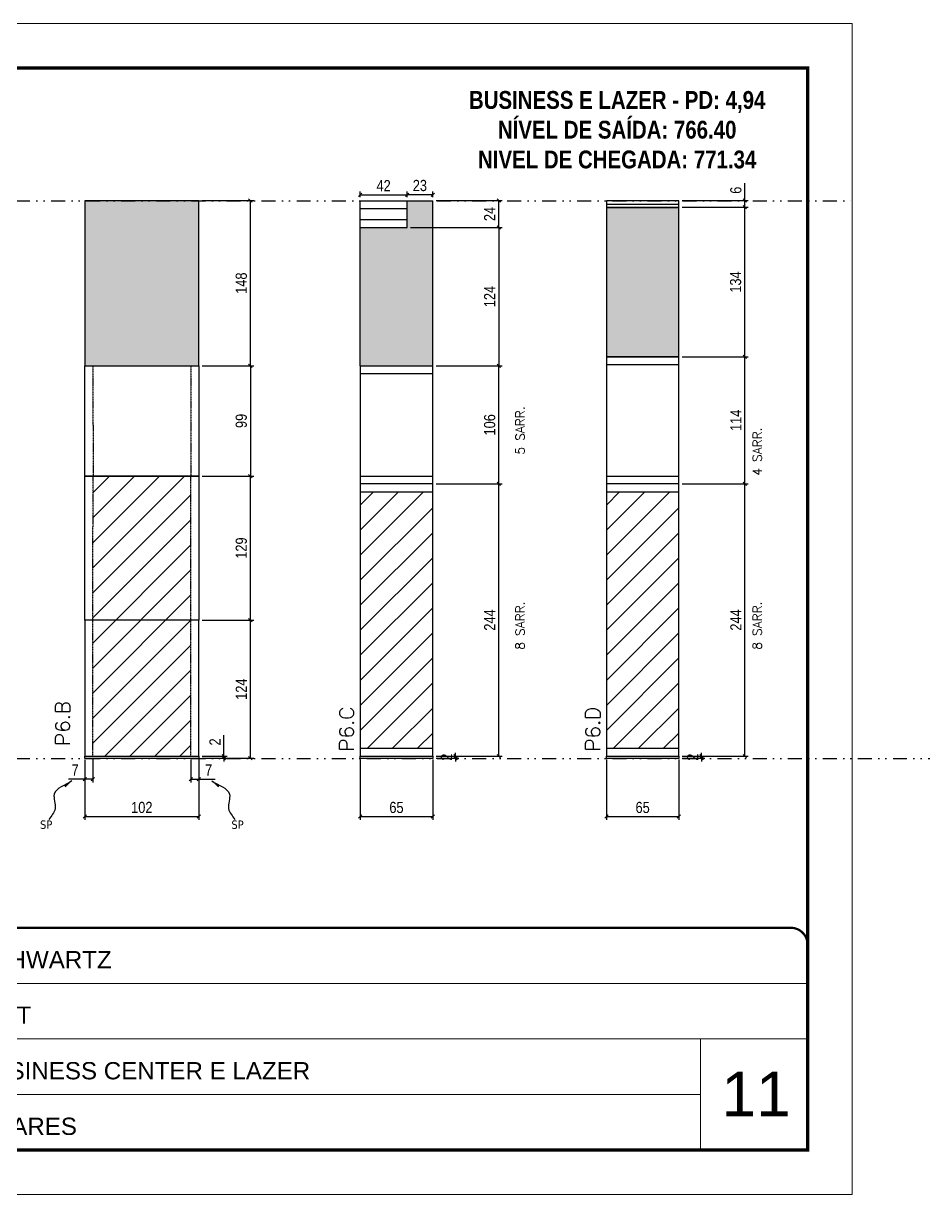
# Model space of a CAD drawing. Extents: x 13379 to 23315, y 867 to 16997.
# Drawn here: x 18312 to 19119, y 13501 to 14551 of the extents above; entities that cross this region are included whole.
import ezdxf

# ---------------------------------------------------------------- set-up
doc = ezdxf.new("R2010")
doc.units = 0
for name, pattern in [('CONTINUO', [0]), ('DASHED', [0.75, 0.5, -0.25]), ('DIVIDE2', [0.625, 0.25, -0.125, 0, -0.125, 0, -0.125]), ('HIDDEN', [0.375, 0.25, -0.125])]:
    doc.linetypes.add(name, pattern=pattern)
for name, color, linetype, lineweight in [('CARIMBO', 255, 'Continuous', 9), ('Folhas', 255, 'Continuous', 9), ('Hachura', 251, 'Continuous', 9), ('SARRAFO DE PRESSAO', 251, 'DASHED', 9), ('Texto Seção', 7, 'Continuous', 15)]:
    doc.layers.add(name, color=color, linetype=linetype, lineweight=lineweight)
for name, color, linetype in [('COTA', 241, 'Continuous'), ('NOMENCLATURA', 7, 'Continuous'), ('Nível', 160, 'Continuous'), ('Painéis', 200, 'Continuous'), ('SARR_2.2x7', 40, 'Continuous'), ('SARR_EDITAR', 141, 'Continuous'), ('Sarrafo de Pressão', 42, 'HIDDEN'), ('texto', 7, 'Continuous')]:
    doc.layers.add(name, color=color, linetype=linetype)
doc.styles.add('ARIAL', font='arial.ttf')
doc.styles.add('COTA TECNICA', font='techl___.ttf', dxfattribs={"height": 10})
doc.styles.add('COTA TECNICA-50', font='techl___.ttf', dxfattribs={"height": 10})
doc.styles.add('REGUA-120', font='ROMANS.shx', dxfattribs={"height": 15})
doc.styles.add('ROMANC', font='techb___.ttf', dxfattribs={"height": 2.5})
doc.styles.add('ROMANS', font='romans.shx')
doc.styles.get("Standard").update_dxf_attribs({"font": 'arial.ttf'})
doc.styles.add('Tecnologia', font='')
doc.styles.get('Tecnologia').set_extended_font_data('Forgotten Futurist')
doc.dimstyles.new('COTA PAINEL-50', dxfattribs={"dimtxt": 10, "dimasz": 3, "dimexe": 3, "dimexo": 3, "dimgap": 3, "dimtad": 1, "dimdec": 1, "dimzin": 12, "dimdsep": 46, "dimtxsty": 'COTA TECNICA-50', "dimblk1": 'OBLIQUE', "dimblk2": 'OBLIQUE', "dimsah": 1, "dimcen": 0.9, "dimclrd": 4, "dimclre": 4, "dimclrt": 240, "dimadec": 1, "dimazin": 3, "dimtfac": 1, "dimtdec": 1, "dimtmove": 0, "dimatfit": 3, "dimfxl": 1, "dimtolj": 1, "dimtzin": 12, "dimarcsym": 0})
doc.dimstyles.new('PAINEL', dxfattribs={"dimtxt": 10, "dimasz": 3, "dimexe": 3, "dimexo": 3, "dimgap": 3, "dimtad": 1, "dimdec": 1, "dimzin": 12, "dimdsep": 46, "dimtxsty": 'COTA TECNICA', "dimblk1": 'OBLIQUE', "dimblk2": 'OBLIQUE', "dimsah": 1, "dimcen": 0.9, "dimclrd": 4, "dimclre": 4, "dimclrt": 240, "dimadec": 1, "dimazin": 3, "dimtfac": 1, "dimtdec": 1, "dimtmove": 0, "dimatfit": 3, "dimfxl": 1, "dimtolj": 1, "dimtzin": 12, "dimarcsym": 0})
doc.dimstyles.get("Standard").update_dxf_attribs({"dimtxt": 0.18, "dimasz": 0.18, "dimexe": 0.18, "dimexo": 0.0625, "dimgap": 0.09, "dimtad": 0, "dimtih": 1, "dimtoh": 1, "dimdec": 4, "dimzin": 0, "dimdsep": 46, "dimtxsty": 'Standard', "dimcen": 0.09, "dimadec": 0, "dimazin": 0, "dimtfac": 1, "dimtdec": 4, "dimtofl": 0, "dimtmove": 0, "dimatfit": 3, "dimfxl": 1, "dimtolj": 1, "dimtzin": 0, "dimarcsym": 0})

# ---------------------------------------------------------------- blocks, each defined once
blk = doc.blocks.new('9999999999')
at = {"color": 30, "linetype": 'CONTINUO'}
for p, q in [((98564.6, 34230.2), (98564.6, 34429.4)), ((98564.6, 34379.6), (99584, 34379.6)), ((98564.6, 34329.8), (99488, 34329.8)), ((99584, 34329.8), (99488, 34329.8)), ((99488, 34329.8), (99488, 34230.2)), ((98564.6, 34280), (99488, 34280))]:
    blk.add_line(p, q, dxfattribs=at)
at = {"color": 30, "linetype": 'CONTINUO', "const_width": 2}
blk.add_lwpolyline([(99584, 34230.2), (99584, 34414.4, 0.414214), (99569, 34429.4), (98229, 34429.4, 0.414214), (98214, 34414.4), (98214, 34245.2, 0.414214), (98229, 34230.2), (99584, 34230.2)], format="xyb", dxfattribs=at)
at = {"layer": 'Folhas'}
blk.add_lwpolyline([(98139, 34190.2), (99624, 34190.2), (99624, 35240.2), (98139, 35240.2)], close=True, dxfattribs=at)
at = {"layer": 'Folhas', "color": 30, "const_width": 3}
blk.add_lwpolyline([(98214, 34230.2), (99584, 34230.2), (99584, 35200.2), (98214, 35200.2)], close=True, dxfattribs=at)
at = {"color": 7, "linetype": 'Continuous', "ltscale": 5, "style": 'ARIAL'}
for s, height, p in [('SCHWARTZ', 15.48, (98837.7, 34393.1)), ('GWT', 15.48, (98837.7, 34343.3)), ('BUSINESS CENTER E LAZER', 15.483, (98837.7, 34293.5)), ('NOVA SISTEMAS CONSTRUTIVOS', 11.059, (98263.2, 34267.2)), ('PILARES', 15.48, (98837.7, 34243.7))]:
    blk.add_text(s, height=height, dxfattribs=at).set_placement(p)
at = {"layer": 'Folhas', "color": 7, "style": 'Tecnologia', "width": 1.5}
for s, p in [('CLIENTE:', (98573.7, 34397.2)), ('OBRA:', (98573.7, 34347.3)), ('PAVIMENTO:', (98573.7, 34297.5)), ('PROJETO:', (98573.7, 34247.7))]:
    blk.add_text(s, height=14, dxfattribs=at).set_placement(p)
blk = doc.blocks.new('_Oblique')
at = {"color": 0, "linetype": 'ByBlock', "lineweight": -2}
blk.add_line((-0.5, -0.5), (0.5, 0.5), dxfattribs=at)
blk = doc.blocks.new('*D240')
at = {"layer": 'COTA', "color": 4, "lineweight": -2, "transparency": 16777216}
for p, q in [((18366.7, 13891.5), (18366.7, 13837.3)), ((18468.7, 13891.5), (18468.7, 13837.3)), ((18366.7, 13840.3), (18468.7, 13840.3))]:
    blk.add_line(p, q, dxfattribs=at)
at = {"layer": 'Defpoints', "color": 0, "transparency": 16777216}
for p in [(18366.7, 13894.5), (18468.7, 13894.5), (18468.7, 13840.3)]:
    blk.add_point(p, dxfattribs=at)
at = {"layer": 'COTA', "color": 4, "lineweight": -2, "transparency": 16777216, "xscale": 3, "yscale": 3, "zscale": 3, "rotation": 180}
blk.add_blockref('_Oblique', (18366.7, 13840.3), dxfattribs=at)
at = {"layer": 'COTA', "color": 4, "lineweight": -2, "transparency": 16777216, "xscale": 3, "yscale": 3, "zscale": 3}
blk.add_blockref('_Oblique', (18468.7, 13840.3), dxfattribs=at)
at = {"layer": 'COTA', "color": 240, "transparency": 16777216, "insert": (18417.7, 13848.4), "char_height": 10, "attachment_point": 5, "style": 'COTA TECNICA'}
blk.add_mtext('\\A1;102', dxfattribs=at)
blk = doc.blocks.new('*D241')
at = {"layer": 'COTA', "color": 4, "lineweight": -2, "transparency": 16777216}
for p, q in [((18471.7, 14016.5), (18518, 14016.5)), ((18515, 13892.5), (18515, 14016.5)), ((18471.7, 13892.5), (18518, 13892.5))]:
    blk.add_line(p, q, dxfattribs=at)
at = {"layer": 'Defpoints', "color": 0, "transparency": 16777216}
for p in [(18468.7, 14016.5), (18515, 14016.5), (18468.7, 13892.5)]:
    blk.add_point(p, dxfattribs=at)
at = {"layer": 'COTA', "color": 4, "lineweight": -2, "transparency": 16777216, "xscale": 3, "yscale": 3, "zscale": 3}
for p, rotation in [((18515, 14016.5), 90), ((18515, 13892.5), 270)]:
    blk.add_blockref('_Oblique', p, dxfattribs=dict(at, rotation=rotation))
at = {"layer": 'COTA', "color": 240, "transparency": 16777216, "insert": (18506.9, 13954.5), "char_height": 10, "attachment_point": 5, "rotation": 90, "style": 'COTA TECNICA-50'}
blk.add_mtext('\\A1;124', dxfattribs=at)
blk = doc.blocks.new('*D242')
at = {"layer": 'COTA', "color": 4, "lineweight": -2, "transparency": 16777216}
for p, q in [((18491.3, 13894.5), (18491.3, 13913.3)), ((18471.7, 13894.5), (18494.3, 13894.5)), ((18471.7, 13892.5), (18494.3, 13892.5)), ((18491.3, 13892.5), (18491.3, 13894.5)), ((18491.3, 13892.5), (18491.3, 13889.5))]:
    blk.add_line(p, q, dxfattribs=at)
at = {"layer": 'Defpoints', "color": 0, "transparency": 16777216}
for p in [(18468.7, 13894.5), (18468.7, 13892.5), (18491.3, 13892.5)]:
    blk.add_point(p, dxfattribs=at)
at = {"layer": 'COTA', "color": 4, "lineweight": -2, "transparency": 16777216, "xscale": 3, "yscale": 3, "zscale": 3}
for p, rotation in [((18491.3, 13894.5), 270), ((18491.3, 13892.5), 90)]:
    blk.add_blockref('_Oblique', p, dxfattribs=dict(at, rotation=rotation))
at = {"layer": 'COTA', "color": 240, "transparency": 16777216, "insert": (18483.3, 13907.2), "char_height": 10, "attachment_point": 5, "rotation": 90, "style": 'COTA TECNICA-50'}
blk.add_mtext('\\A1;2', dxfattribs=at)
blk = doc.blocks.new('*D243')
at = {"layer": 'COTA', "color": 4, "lineweight": -2, "transparency": 16777216}
for p, q in [((18366.7, 13889.5), (18366.7, 13870.9)), ((18373.7, 13891.5), (18373.7, 13870.9)), ((18366.7, 13873.9), (18352, 13873.9)), ((18373.7, 13873.9), (18366.7, 13873.9))]:
    blk.add_line(p, q, dxfattribs=at)
at = {"layer": 'Defpoints', "color": 0, "transparency": 16777216}
for p in [(18366.7, 13892.5), (18373.7, 13894.5), (18366.7, 13873.9)]:
    blk.add_point(p, dxfattribs=at)
at = {"layer": 'COTA', "color": 4, "lineweight": -2, "transparency": 16777216, "xscale": 3, "yscale": 3, "zscale": 3, "rotation": 180}
blk.add_blockref('_Oblique', (18366.7, 13873.9), dxfattribs=at)
at = {"layer": 'COTA', "color": 4, "lineweight": -2, "transparency": 16777216, "xscale": 3, "yscale": 3, "zscale": 3}
blk.add_blockref('_Oblique', (18373.7, 13873.9), dxfattribs=at)
at = {"layer": 'COTA', "color": 240, "transparency": 16777216, "insert": (18357.9, 13882), "char_height": 10, "attachment_point": 5, "style": 'COTA TECNICA-50'}
blk.add_mtext('\\A1;7', dxfattribs=at)
blk = doc.blocks.new('*D244')
at = {"layer": 'COTA', "color": 4, "lineweight": -2, "transparency": 16777216}
for p, q in [((18461.7, 13891.5), (18461.7, 13870.9)), ((18468.7, 13889.5), (18468.7, 13870.9)), ((18461.7, 13873.9), (18468.7, 13873.9)), ((18468.7, 13873.9), (18483.5, 13873.9))]:
    blk.add_line(p, q, dxfattribs=at)
at = {"layer": 'Defpoints', "color": 0, "transparency": 16777216}
for p in [(18461.7, 13894.5), (18468.7, 13892.5), (18468.7, 13873.9)]:
    blk.add_point(p, dxfattribs=at)
at = {"layer": 'COTA', "color": 4, "lineweight": -2, "transparency": 16777216, "xscale": 3, "yscale": 3, "zscale": 3, "rotation": 180}
blk.add_blockref('_Oblique', (18461.7, 13873.9), dxfattribs=at)
at = {"layer": 'COTA', "color": 4, "lineweight": -2, "transparency": 16777216, "xscale": 3, "yscale": 3, "zscale": 3}
blk.add_blockref('_Oblique', (18468.7, 13873.9), dxfattribs=at)
at = {"layer": 'COTA', "color": 240, "transparency": 16777216, "insert": (18477.6, 13882), "char_height": 10, "attachment_point": 5, "style": 'COTA TECNICA-50'}
blk.add_mtext('\\A1;7', dxfattribs=at)
blk = doc.blocks.new('*D245')
at = {"layer": 'COTA', "color": 4, "lineweight": -2, "transparency": 16777216}
for p, q in [((18834.2, 13891.5), (18834.2, 13837.3)), ((18899.2, 13891.5), (18899.2, 13837.3)), ((18834.2, 13840.3), (18899.2, 13840.3))]:
    blk.add_line(p, q, dxfattribs=at)
at = {"layer": 'Defpoints', "color": 0, "transparency": 16777216}
for p in [(18834.2, 13894.5), (18899.2, 13894.5), (18899.2, 13840.3)]:
    blk.add_point(p, dxfattribs=at)
at = {"layer": 'COTA', "color": 4, "lineweight": -2, "transparency": 16777216, "xscale": 3, "yscale": 3, "zscale": 3, "rotation": 180}
blk.add_blockref('_Oblique', (18834.2, 13840.3), dxfattribs=at)
at = {"layer": 'COTA', "color": 4, "lineweight": -2, "transparency": 16777216, "xscale": 3, "yscale": 3, "zscale": 3}
blk.add_blockref('_Oblique', (18899.2, 13840.3), dxfattribs=at)
at = {"layer": 'COTA', "color": 240, "transparency": 16777216, "insert": (18866.7, 13848.4), "char_height": 10, "attachment_point": 5, "style": 'COTA TECNICA'}
blk.add_mtext('\\A1;65', dxfattribs=at)
blk = doc.blocks.new('*D246')
at = {"layer": 'COTA', "color": 4, "lineweight": -2, "transparency": 16777216}
for p, q in [((18902.2, 14138.5), (18961.4, 14138.5)), ((18958.4, 13894.5), (18958.4, 14138.5)), ((18902.2, 13894.5), (18961.4, 13894.5))]:
    blk.add_line(p, q, dxfattribs=at)
at = {"layer": 'Defpoints', "color": 0, "transparency": 16777216}
for p in [(18899.2, 14138.5), (18958.4, 14138.5), (18899.2, 13894.5)]:
    blk.add_point(p, dxfattribs=at)
at = {"layer": 'COTA', "color": 4, "lineweight": -2, "transparency": 16777216, "xscale": 3, "yscale": 3, "zscale": 3}
for p, rotation in [((18958.4, 14138.5), 90), ((18958.4, 13894.5), 270)]:
    blk.add_blockref('_Oblique', p, dxfattribs=dict(at, rotation=rotation))
at = {"layer": 'COTA', "color": 240, "transparency": 16777216, "insert": (18950.3, 14016.5), "char_height": 10, "attachment_point": 5, "rotation": 90, "style": 'COTA TECNICA'}
blk.add_mtext('\\A1;244', dxfattribs=at)
blk = doc.blocks.new('*D247')
at = {"layer": 'COTA', "color": 4, "lineweight": -2, "transparency": 16777216}
for p, q in [((18902.2, 14252.5), (18961.4, 14252.5)), ((18958.4, 14138.5), (18958.4, 14252.5)), ((18902.2, 14138.5), (18961.4, 14138.5))]:
    blk.add_line(p, q, dxfattribs=at)
at = {"layer": 'Defpoints', "color": 0, "transparency": 16777216}
for p in [(18899.2, 14252.5), (18958.4, 14252.5), (18899.2, 14138.5)]:
    blk.add_point(p, dxfattribs=at)
at = {"layer": 'COTA', "color": 4, "lineweight": -2, "transparency": 16777216, "xscale": 3, "yscale": 3, "zscale": 3}
for p, rotation in [((18958.4, 14252.5), 90), ((18958.4, 14138.5), 270)]:
    blk.add_blockref('_Oblique', p, dxfattribs=dict(at, rotation=rotation))
at = {"layer": 'COTA', "color": 240, "transparency": 16777216, "insert": (18950.3, 14195.5), "char_height": 10, "attachment_point": 5, "rotation": 90, "style": 'COTA TECNICA'}
blk.add_mtext('\\A1;114', dxfattribs=at)
blk = doc.blocks.new('*D248')
at = {"layer": 'COTA', "color": 4, "lineweight": -2, "transparency": 16777216}
for p, q in [((18902.2, 13894.5), (18922.5, 13894.5)), ((18902.2, 13892.5), (18922.5, 13892.5)), ((18919.5, 13894.5), (18919.5, 13897.5)), ((18919.5, 13892.5), (18919.5, 13894.5)), ((18919.5, 13892.5), (18919.5, 13889.5))]:
    blk.add_line(p, q, dxfattribs=at)
at = {"layer": 'Defpoints', "color": 0, "transparency": 16777216}
for p in [(18899.2, 13894.5), (18899.2, 13892.5), (18919.5, 13894.5)]:
    blk.add_point(p, dxfattribs=at)
at = {"layer": 'COTA', "color": 4, "lineweight": -2, "transparency": 16777216, "xscale": 3, "yscale": 3, "zscale": 3}
for p, rotation in [((18919.5, 13894.5), 270), ((18919.5, 13892.5), 90)]:
    blk.add_blockref('_Oblique', p, dxfattribs=dict(at, rotation=rotation))
at = {"layer": 'COTA', "color": 240, "transparency": 16777216, "insert": (18911.5, 13893.5), "char_height": 10, "attachment_point": 5, "rotation": 90, "style": 'COTA TECNICA-50'}
blk.add_mtext('\\A1;2', dxfattribs=at)
blk = doc.blocks.new('*D249')
at = {"layer": 'COTA', "color": 4, "lineweight": -2, "transparency": 16777216}
for p, q in [((18613.5, 13891.5), (18613.5, 13837.3)), ((18678.5, 13891.5), (18678.5, 13837.3)), ((18613.5, 13840.3), (18678.5, 13840.3))]:
    blk.add_line(p, q, dxfattribs=at)
at = {"layer": 'Defpoints', "color": 0, "transparency": 16777216}
for p in [(18613.5, 13894.5), (18678.5, 13894.5), (18678.5, 13840.3)]:
    blk.add_point(p, dxfattribs=at)
at = {"layer": 'COTA', "color": 4, "lineweight": -2, "transparency": 16777216, "xscale": 3, "yscale": 3, "zscale": 3, "rotation": 180}
blk.add_blockref('_Oblique', (18613.5, 13840.3), dxfattribs=at)
at = {"layer": 'COTA', "color": 4, "lineweight": -2, "transparency": 16777216, "xscale": 3, "yscale": 3, "zscale": 3}
blk.add_blockref('_Oblique', (18678.5, 13840.3), dxfattribs=at)
at = {"layer": 'COTA', "color": 240, "transparency": 16777216, "insert": (18646, 13848.4), "char_height": 10, "attachment_point": 5, "style": 'COTA TECNICA'}
blk.add_mtext('\\A1;65', dxfattribs=at)
blk = doc.blocks.new('*D250')
at = {"layer": 'COTA', "color": 4, "lineweight": -2, "transparency": 16777216}
for p, q in [((18681.5, 14138.5), (18740.7, 14138.5)), ((18737.7, 13894.5), (18737.7, 14138.5)), ((18681.5, 13894.5), (18740.7, 13894.5))]:
    blk.add_line(p, q, dxfattribs=at)
at = {"layer": 'Defpoints', "color": 0, "transparency": 16777216}
for p in [(18678.5, 14138.5), (18737.7, 14138.5), (18678.5, 13894.5)]:
    blk.add_point(p, dxfattribs=at)
at = {"layer": 'COTA', "color": 4, "lineweight": -2, "transparency": 16777216, "xscale": 3, "yscale": 3, "zscale": 3}
for p, rotation in [((18737.7, 14138.5), 90), ((18737.7, 13894.5), 270)]:
    blk.add_blockref('_Oblique', p, dxfattribs=dict(at, rotation=rotation))
at = {"layer": 'COTA', "color": 240, "transparency": 16777216, "insert": (18729.6, 14016.5), "char_height": 10, "attachment_point": 5, "rotation": 90, "style": 'COTA TECNICA'}
blk.add_mtext('\\A1;244', dxfattribs=at)
blk = doc.blocks.new('*D251')
at = {"layer": 'COTA', "color": 4, "lineweight": -2, "transparency": 16777216}
for p, q in [((18681.5, 13894.5), (18701.9, 13894.5)), ((18681.5, 13892.5), (18701.9, 13892.5)), ((18698.9, 13894.5), (18698.9, 13897.5)), ((18698.9, 13892.5), (18698.9, 13894.5)), ((18698.9, 13892.5), (18698.9, 13889.5))]:
    blk.add_line(p, q, dxfattribs=at)
at = {"layer": 'Defpoints', "color": 0, "transparency": 16777216}
for p in [(18678.5, 13894.5), (18678.5, 13892.5), (18698.9, 13894.5)]:
    blk.add_point(p, dxfattribs=at)
at = {"layer": 'COTA', "color": 4, "lineweight": -2, "transparency": 16777216, "xscale": 3, "yscale": 3, "zscale": 3}
for p, rotation in [((18698.9, 13894.5), 270), ((18698.9, 13892.5), 90)]:
    blk.add_blockref('_Oblique', p, dxfattribs=dict(at, rotation=rotation))
at = {"layer": 'COTA', "color": 240, "transparency": 16777216, "insert": (18690.9, 13893.5), "char_height": 10, "attachment_point": 5, "rotation": 90, "style": 'COTA TECNICA-50'}
blk.add_mtext('\\A1;2', dxfattribs=at)
blk = doc.blocks.new('*D254')
at = {"layer": 'COTA', "color": 4, "linetype": 'ByBlock', "lineweight": -2, "transparency": 16777216}
for p, q in [((18681.5, 14244.5), (18740.7, 14244.5)), ((18737.7, 14138.5), (18737.7, 14244.5)), ((18681.5, 14138.5), (18740.7, 14138.5))]:
    blk.add_line(p, q, dxfattribs=at)
at = {"layer": 'Defpoints', "color": 0, "linetype": 'ByBlock', "transparency": 16777216}
for p in [(18678.5, 14244.5), (18737.7, 14244.5), (18678.5, 14138.5)]:
    blk.add_point(p, dxfattribs=at)
at = {"layer": 'COTA', "color": 4, "linetype": 'ByBlock', "lineweight": -2, "transparency": 16777216, "xscale": 3, "yscale": 3, "zscale": 3}
for p, rotation in [((18737.7, 14244.5), 90), ((18737.7, 14138.5), 270)]:
    blk.add_blockref('_Oblique', p, dxfattribs=dict(at, rotation=rotation))
at = {"layer": 'COTA', "color": 240, "linetype": 'ByBlock', "transparency": 16777216, "insert": (18729.6, 14191.5), "char_height": 10, "attachment_point": 5, "rotation": 90, "style": 'COTA TECNICA'}
blk.add_mtext('\\A1;106', dxfattribs=at)
blk = doc.blocks.new('*D255')
at = {"layer": 'COTA', "color": 4, "linetype": 'ByBlock', "lineweight": -2, "transparency": 16777216}
for p, q in [((18658.5, 14368.5), (18740.7, 14368.5)), ((18737.7, 14368.5), (18737.7, 14244.5)), ((18681.5, 14244.5), (18740.7, 14244.5))]:
    blk.add_line(p, q, dxfattribs=at)
at = {"layer": 'Defpoints', "color": 0, "linetype": 'ByBlock', "transparency": 16777216}
for p in [(18655.5, 14368.5), (18678.5, 14244.5), (18737.7, 14244.5)]:
    blk.add_point(p, dxfattribs=at)
at = {"layer": 'COTA', "color": 4, "linetype": 'ByBlock', "lineweight": -2, "transparency": 16777216, "xscale": 3, "yscale": 3, "zscale": 3}
for p, rotation in [((18737.7, 14368.5), 90), ((18737.7, 14244.5), 270)]:
    blk.add_blockref('_Oblique', p, dxfattribs=dict(at, rotation=rotation))
at = {"layer": 'COTA', "color": 240, "linetype": 'ByBlock', "transparency": 16777216, "insert": (18729.6, 14306.5), "char_height": 10, "attachment_point": 5, "rotation": 90, "style": 'COTA TECNICA'}
blk.add_mtext('\\A1;124', dxfattribs=at)
blk = doc.blocks.new('*D261')
at = {"layer": 'COTA', "color": 4, "lineweight": -2, "transparency": 16777216}
for p, q in [((18471.7, 14145.5), (18518, 14145.5)), ((18515, 14016.5), (18515, 14145.5)), ((18471.7, 14016.5), (18518, 14016.5))]:
    blk.add_line(p, q, dxfattribs=at)
at = {"layer": 'Defpoints', "color": 0, "transparency": 16777216}
for p in [(18468.7, 14145.5), (18515, 14145.5), (18468.7, 14016.5)]:
    blk.add_point(p, dxfattribs=at)
at = {"layer": 'COTA', "color": 4, "lineweight": -2, "transparency": 16777216, "xscale": 3, "yscale": 3, "zscale": 3}
for p, rotation in [((18515, 14145.5), 90), ((18515, 14016.5), 270)]:
    blk.add_blockref('_Oblique', p, dxfattribs=dict(at, rotation=rotation))
at = {"layer": 'COTA', "color": 240, "transparency": 16777216, "insert": (18506.9, 14081), "char_height": 10, "attachment_point": 5, "rotation": 90, "style": 'COTA TECNICA'}
blk.add_mtext('\\A1;129', dxfattribs=at)
blk = doc.blocks.new('*D262')
at = {"layer": 'COTA', "color": 4, "lineweight": -2, "transparency": 16777216}
for p, q in [((18471.7, 14244.5), (18518, 14244.5)), ((18515, 14244.5), (18515, 14145.5)), ((18471.7, 14145.5), (18518, 14145.5))]:
    blk.add_line(p, q, dxfattribs=at)
at = {"layer": 'Defpoints', "color": 0, "transparency": 16777216}
for p in [(18468.7, 14244.5), (18468.7, 14145.5), (18515, 14145.5)]:
    blk.add_point(p, dxfattribs=at)
at = {"layer": 'COTA', "color": 4, "lineweight": -2, "transparency": 16777216, "xscale": 3, "yscale": 3, "zscale": 3}
for p, rotation in [((18515, 14244.5), 90), ((18515, 14145.5), 270)]:
    blk.add_blockref('_Oblique', p, dxfattribs=dict(at, rotation=rotation))
at = {"layer": 'COTA', "color": 240, "transparency": 16777216, "insert": (18506.9, 14195), "char_height": 10, "attachment_point": 5, "rotation": 90, "style": 'COTA TECNICA'}
blk.add_mtext('\\A1;99', dxfattribs=at)
blk = doc.blocks.new('*D263')
at = {"layer": 'COTA', "color": 4, "lineweight": -2, "transparency": 16777216}
for p, q in [((18471.7, 14392.5), (18518, 14392.5)), ((18515, 14244.5), (18515, 14392.5)), ((18471.7, 14244.5), (18518, 14244.5))]:
    blk.add_line(p, q, dxfattribs=at)
at = {"layer": 'Defpoints', "color": 0, "transparency": 16777216}
for p in [(18468.7, 14392.5), (18515, 14392.5), (18468.7, 14244.5)]:
    blk.add_point(p, dxfattribs=at)
at = {"layer": 'COTA', "color": 4, "lineweight": -2, "transparency": 16777216, "xscale": 3, "yscale": 3, "zscale": 3}
for p, rotation in [((18515, 14392.5), 90), ((18515, 14244.5), 270)]:
    blk.add_blockref('_Oblique', p, dxfattribs=dict(at, rotation=rotation))
at = {"layer": 'COTA', "color": 240, "transparency": 16777216, "insert": (18506.9, 14318.5), "char_height": 10, "attachment_point": 5, "rotation": 90, "style": 'COTA TECNICA'}
blk.add_mtext('\\A1;148', dxfattribs=at)
blk = doc.blocks.new('*D264')
at = {"layer": 'COTA', "color": 4, "lineweight": -2, "transparency": 16777216}
for p, q in [((18902.2, 14386.5), (18961.4, 14386.5)), ((18958.4, 14252.5), (18958.4, 14386.5)), ((18902.2, 14252.5), (18961.4, 14252.5))]:
    blk.add_line(p, q, dxfattribs=at)
at = {"layer": 'Defpoints', "color": 0, "transparency": 16777216}
for p in [(18899.2, 14386.5), (18958.4, 14386.5), (18899.2, 14252.5)]:
    blk.add_point(p, dxfattribs=at)
at = {"layer": 'COTA', "color": 4, "lineweight": -2, "transparency": 16777216, "xscale": 3, "yscale": 3, "zscale": 3}
for p, rotation in [((18958.4, 14386.5), 90), ((18958.4, 14252.5), 270)]:
    blk.add_blockref('_Oblique', p, dxfattribs=dict(at, rotation=rotation))
at = {"layer": 'COTA', "color": 240, "transparency": 16777216, "insert": (18950.1, 14319.5), "char_height": 10, "attachment_point": 5, "rotation": 90, "style": 'COTA TECNICA'}
blk.add_mtext('\\A1;134', dxfattribs=at)
blk = doc.blocks.new('*D265')
at = {"layer": 'COTA', "color": 4, "lineweight": -2, "transparency": 16777216}
for p, q in [((18958.4, 14392.5), (18958.4, 14408.1)), ((18902.2, 14392.5), (18961.4, 14392.5)), ((18902.2, 14386.5), (18961.4, 14386.5)), ((18958.4, 14386.5), (18958.4, 14392.5))]:
    blk.add_line(p, q, dxfattribs=at)
at = {"layer": 'Defpoints', "color": 0, "transparency": 16777216}
for p in [(18899.2, 14392.5), (18899.2, 14386.5), (18958.4, 14392.5)]:
    blk.add_point(p, dxfattribs=at)
at = {"layer": 'COTA', "color": 4, "lineweight": -2, "transparency": 16777216, "xscale": 3, "yscale": 3, "zscale": 3}
for p, rotation in [((18958.4, 14392.5), 90), ((18958.4, 14386.5), 270)]:
    blk.add_blockref('_Oblique', p, dxfattribs=dict(at, rotation=rotation))
at = {"layer": 'COTA', "color": 240, "transparency": 16777216, "insert": (18950.3, 14401.8), "char_height": 10, "attachment_point": 5, "rotation": 90, "style": 'COTA TECNICA'}
blk.add_mtext('\\A1;6', dxfattribs=at)
blk = doc.blocks.new('*D1219')
at = {"layer": 'COTA', "color": 4, "lineweight": -2, "transparency": 16777216}
for p, q in [((18681.5, 14392.5), (18740.7, 14392.5)), ((18737.7, 14368.5), (18737.7, 14392.5)), ((18658.5, 14368.5), (18740.7, 14368.5))]:
    blk.add_line(p, q, dxfattribs=at)
at = {"layer": 'Defpoints', "color": 0, "transparency": 16777216}
for p in [(18678.5, 14392.5), (18737.7, 14392.5), (18655.5, 14368.5)]:
    blk.add_point(p, dxfattribs=at)
at = {"layer": 'COTA', "color": 4, "lineweight": -2, "transparency": 16777216, "xscale": 3, "yscale": 3, "zscale": 3}
for p, rotation in [((18737.7, 14392.5), 90), ((18737.7, 14368.5), 270)]:
    blk.add_blockref('_Oblique', p, dxfattribs=dict(at, rotation=rotation))
at = {"layer": 'COTA', "color": 240, "transparency": 16777216, "insert": (18729.6, 14380.5), "char_height": 10, "attachment_point": 5, "rotation": 90, "style": 'COTA TECNICA'}
blk.add_mtext('\\A1;24', dxfattribs=at)
blk = doc.blocks.new('*D1220')
at = {"layer": 'COTA', "color": 4, "lineweight": -2, "transparency": 16777216}
for p, q in [((18613.5, 14395.5), (18613.5, 14400.8)), ((18613.5, 14397.8), (18655.5, 14397.8)), ((18655.5, 14395.5), (18655.5, 14400.8))]:
    blk.add_line(p, q, dxfattribs=at)
at = {"layer": 'Defpoints', "color": 0, "transparency": 16777216}
for p in [(18655.5, 14397.8), (18613.5, 14392.5), (18655.5, 14392.5)]:
    blk.add_point(p, dxfattribs=at)
at = {"layer": 'COTA', "color": 4, "lineweight": -2, "transparency": 16777216, "xscale": 3, "yscale": 3, "zscale": 3, "rotation": 180}
blk.add_blockref('_Oblique', (18613.5, 14397.8), dxfattribs=at)
at = {"layer": 'COTA', "color": 4, "lineweight": -2, "transparency": 16777216, "xscale": 3, "yscale": 3, "zscale": 3}
blk.add_blockref('_Oblique', (18655.5, 14397.8), dxfattribs=at)
at = {"layer": 'COTA', "color": 240, "transparency": 16777216, "insert": (18634.5, 14405.9), "char_height": 10, "attachment_point": 5, "style": 'COTA TECNICA'}
blk.add_mtext('\\A1;42', dxfattribs=at)
blk = doc.blocks.new('*D1221')
at = {"layer": 'COTA', "color": 4, "lineweight": -2, "transparency": 16777216}
for p, q in [((18655.5, 14395.5), (18655.5, 14400.8)), ((18678.5, 14397.8), (18655.5, 14397.8)), ((18678.5, 14395.5), (18678.5, 14400.8))]:
    blk.add_line(p, q, dxfattribs=at)
at = {"layer": 'Defpoints', "color": 0, "transparency": 16777216}
for p in [(18655.5, 14397.8), (18655.5, 14392.5), (18678.5, 14392.5)]:
    blk.add_point(p, dxfattribs=at)
at = {"layer": 'COTA', "color": 4, "lineweight": -2, "transparency": 16777216, "xscale": 3, "yscale": 3, "zscale": 3, "rotation": 180}
blk.add_blockref('_Oblique', (18655.5, 14397.8), dxfattribs=at)
at = {"layer": 'COTA', "color": 4, "lineweight": -2, "transparency": 16777216, "xscale": 3, "yscale": 3, "zscale": 3}
blk.add_blockref('_Oblique', (18678.5, 14397.8), dxfattribs=at)
at = {"layer": 'COTA', "color": 240, "transparency": 16777216, "insert": (18667, 14406), "char_height": 10, "attachment_point": 5, "style": 'COTA TECNICA'}
blk.add_mtext('\\A1;23', dxfattribs=at)

msp = doc.modelspace()

# ---------------------------------------------------------------- hatches: boundary and pattern name
at = {"layer": 'COTA'}
h = msp.add_hatch(dxfattribs=at)
h.set_pattern_fill('AR-CONC', color=256, scale=0.03)
h.paths.add_polyline_path([(18468.73, 14386.45), (18366.73, 14386.45), (18366.73, 14244.45), (18468.73, 14244.45)])
h.paths.add_polyline_path([(18468.73, 14392.45), (18366.73, 14392.45), (18366.73, 14386.45), (18468.73, 14386.45)])
h = msp.add_hatch(dxfattribs=at)
h.set_pattern_fill('AR-CONC', color=256, scale=0.03)
h.paths.add_polyline_path([(18678.51, 14392.45), (18655.51, 14392.45), (18655.51, 14368.45), (18613.51, 14368.45), (18613.51, 14244.45), (18678.51, 14244.45)])
h = msp.add_hatch(dxfattribs=at)
h.set_pattern_fill('AR-CONC', color=256, scale=0.03)
h.paths.add_polyline_path([(18899.19, 14386.45), (18834.19, 14386.45), (18834.19, 14252.45), (18899.19, 14252.45)])
at = {"layer": 'Hachura', "linetype": 'ByBlock'}
h = msp.add_hatch(dxfattribs=at)
h.set_pattern_fill('ANSI31', color=256, scale=5)
h.paths.add_polyline_path([(18461.73, 14016.45), (18373.73, 14016.45), (18373.73, 13894.45), (18461.73, 13894.45)])
h.paths.add_polyline_path([(18461.73, 14145.45), (18374.06, 14145.45), (18373.73, 14016.45), (18461.73, 14016.45)])
h = msp.add_hatch(dxfattribs=at)
h.set_pattern_fill('ANSI31', color=256, scale=5)
h.set_pattern_definition([(45, (-220.673, 0), (-11.22532, 11.22532), [])])
h.paths.add_polyline_path([(18678.51, 14131.45), (18613.51, 14131.45), (18613.51, 13901.45), (18678.51, 13901.45)])
h = msp.add_hatch(dxfattribs=at)
h.set_pattern_fill('ANSI31', color=256, scale=5)
h.paths.add_polyline_path([(18899.19, 14131.45), (18834.19, 14131.45), (18834.19, 13901.45), (18899.19, 13901.45)])

# ---------------------------------------------------------------- linework, layer by layer
at = {"layer": 'COTA'}
msp.add_line((18655.51, 14392.45), (18678.51, 14392.45), dxfattribs=at)
at = {"layer": 'COTA', "linetype": 'ByBlock'}
for p, q in [((18678.51, 14244.45), (18678.51, 14392.45)), ((18613.51, 14244.45), (18613.51, 14368.45))]:
    msp.add_line(p, q, dxfattribs=at)
at = {"layer": 'COTA'}
for points in [[(18366.73, 14244.45), (18468.73, 14244.45), (18468.73, 14392.45), (18366.73, 14392.45)], [(18834.19, 14252.45), (18899.19, 14252.45), (18899.19, 14386.45), (18834.19, 14386.45)]]:
    msp.add_lwpolyline(points, close=True, dxfattribs=at)
at = {"layer": 'Nível', "color": 4, "linetype": 'DIVIDE2', "ltscale": 50}
for p, q in [((17644.5, 14392.45), (19054.5, 14392.45)), ((17644.5, 13892.45), (21112.79, 13892.45))]:
    msp.add_line(p, q, dxfattribs=at)
at = {"layer": 'Painéis'}
for p, q in [((18613.51, 14368.45), (18613.51, 14392.45)), ((18613.51, 14392.45), (18655.51, 14392.45)), ((18655.51, 14368.45), (18655.51, 14392.45)), ((18613.51, 14368.45), (18655.51, 14368.45)), ((18899.19, 14252.45), (18834.19, 14252.45)), ((18834.19, 14252.45), (18834.19, 13894.45)), ((18899.19, 13894.45), (18899.19, 14252.45)), ((18613.51, 14244.45), (18678.51, 14244.45)), ((18366.73, 14145.45), (18468.73, 14145.45)), ((18366.73, 14016.45), (18366.73, 14145.45)), ((18468.73, 14145.45), (18468.73, 14016.45)), ((18678.51, 14138.45), (18613.51, 14138.45)), ((18899.19, 14138.45), (18834.19, 14138.45)), ((18468.73, 14016.45), (18366.73, 14016.45)), ((18834.19, 13894.45), (18899.19, 13894.45))]:
    msp.add_line(p, q, dxfattribs=at)
for points in [[(18834.19, 14386.45), (18899.19, 14386.45), (18899.19, 14392.45), (18834.19, 14392.45)], [(18468.73, 14145.45), (18366.73, 14145.45), (18366.73, 14244.45), (18468.73, 14244.45)], [(18366.73, 13894.45), (18468.73, 13894.45), (18468.73, 14016.45), (18366.73, 14016.45)], [(18366.73, 13894.45), (18468.73, 13894.45), (18468.73, 13892.45), (18366.73, 13892.45)], [(18613.51, 13894.45), (18678.51, 13894.45), (18678.51, 13892.45), (18613.51, 13892.45)], [(18834.19, 13894.45), (18899.19, 13894.45), (18899.19, 13892.45), (18834.19, 13892.45)]]:
    msp.add_lwpolyline(points, close=True, dxfattribs=at)
msp.add_lwpolyline([(18613.51, 14244.45), (18613.51, 13894.45), (18678.51, 13894.45), (18678.51, 14244.45)], dxfattribs=at)
at = {"layer": 'SARR_2.2x7', "linetype": 'ByBlock'}
for p, q in [((18613.51, 14385.45), (18655.51, 14385.45)), ((18613.51, 14375.45), (18655.51, 14375.45)), ((18834.19, 14245.45), (18899.19, 14245.45)), ((18613.51, 14237.45), (18678.51, 14237.45)), ((18613.51, 14145.45), (18678.51, 14145.45)), ((18834.19, 14145.45), (18899.19, 14145.45)), ((18613.51, 14131.45), (18678.51, 14131.45)), ((18834.19, 14131.45), (18899.19, 14131.45)), ((18613.51, 13901.45), (18678.51, 13901.45)), ((18834.19, 13901.45), (18899.19, 13901.45))]:
    msp.add_line(p, q, dxfattribs=at)
at = {"layer": 'SARR_EDITAR'}
msp.add_line((18834.19, 14389.45), (18899.19, 14389.45), dxfattribs=at)
at = {"layer": 'Sarrafo de Pressão'}
for p, q in [((18373.81, 14244.45), (18374.06, 14145.45)), ((18461.73, 14244.45), (18461.73, 14145.45)), ((18373.73, 14016.45), (18374.06, 14145.45)), ((18461.73, 14016.45), (18461.73, 14145.45)), ((18373.73, 13894.45), (18373.73, 14016.45)), ((18461.73, 13894.45), (18461.73, 14016.45))]:
    msp.add_line(p, q, dxfattribs=at)

# ---------------------------------------------------------------- block references
at = {"layer": 'SARRAFO DE PRESSAO', "color": 6, "linetype": 'ByBlock'}
msp.add_blockref('9999999999', (-80569.48, -20688.84), dxfattribs=at)

# ---------------------------------------------------------------- texts
at = {"layer": 'CARIMBO', "style": 'ARIAL'}
msp.add_text('11', height=40, dxfattribs=at).set_placement((18937.36, 13571.51))
at = {"layer": 'NOMENCLATURA', "color": 2, "insert": (18843.88, 14517.43), "char_height": 16, "attachment_point": 2, "style": 'ROMANC'}
msp.add_mtext_dynamic_manual_height_columns('\\PBUSINESS E LAZER - PD: 4,94\\PNÍVEL DE SAÍDA: 766.40\\PNIVEL DE CHEGADA: 771.34', width=376.0554, gutter_width=1, heights=[0], dxfattribs=at)
at = {"layer": 'texto', "color": 0, "char_height": 7.5, "attachment_point": 5}
for insert in [(18331.95, 13832.96), (18503.51, 13832.96)]:
    msp.add_mtext('{\\fTahoma|b0|i0|c0|p34;\\C4;SP}', dxfattribs=dict(at, insert=insert))
at = {"layer": 'Texto Seção', "linetype": 'Continuous', "style": 'ROMANS'}
for s, p in [('5 SARR.', (18760.86, 14164.83)), ('4 SARR.', (18973.46, 14145.83)), ('8 SARR.', (18760.86, 13989.83)), ('8 SARR.', (18973.46, 13989.83))]:
    msp.add_text(s, height=8, rotation=90, dxfattribs=at).set_placement(p)
at = {"layer": 'Texto Seção', "char_height": 13, "width": 285.3299, "rotation": 90, "style": 'REGUA-120'}
for s, insert, attachment_point in [('P6.B', (18353.26, 13903.7), 7), ('P6.C', (18594.84, 13898.6), 1), ('P6.D', (18815.51, 13898.6), 1)]:
    msp.add_mtext(s, dxfattribs=dict(at, insert=insert, attachment_point=attachment_point))

# ---------------------------------------------------------------- dimensions: what is measured, and where the dimension line sits
at = {"layer": 'COTA'}
for base, p1, p2, dimstyle, picture, middle in [((18655.51, 14397.79), (18613.51, 14392.45), (18655.51, 14392.45), 'PAINEL', '*D1220', (18634.51, 14405.87)), ((18655.51, 14397.79), (18678.51, 14392.45), (18655.51, 14392.45), 'PAINEL', '*D1221', (18667.01, 14406.01)), ((18468.73, 13873.94), (18461.73, 13894.45), (18468.73, 13892.45), 'COTA PAINEL-50', '*D244', (18477.59, 13882.02))]:
    dim = msp.add_linear_dim(base=base, p1=p1, p2=p2, dimstyle=dimstyle, dxfattribs=at)
    dim.commit()
    dim.dimension.update_dxf_attribs({"geometry": picture, "text_midpoint": middle})
for base, p1, p2, angle, dimstyle, picture, middle in [((18958.37, 14392.45), (18899.19, 14386.45), (18899.19, 14392.45), 90, 'PAINEL', '*D265', (18950.27, 14401.79)), ((18514.97, 14392.45), (18468.73, 14244.45), (18468.73, 14392.45), 90, 'PAINEL', '*D263', (18506.87, 14318.45)), ((18737.7, 14392.45), (18655.51, 14368.45), (18678.51, 14392.45), 90, 'PAINEL', '*D1219', (18729.62, 14380.45)), ((18958.37, 14386.45), (18899.19, 14252.45), (18899.19, 14386.45), 90, 'PAINEL', '*D264', (18950.15, 14319.45)), ((18514.97, 14145.45), (18468.73, 14244.45), (18468.73, 14145.45), 90, 'PAINEL', '*D262', (18506.88, 14194.95)), ((18514.97, 14145.45), (18468.73, 14016.45), (18468.73, 14145.45), 90, 'PAINEL', '*D261', (18506.88, 14080.95)), ((18514.97, 14016.45), (18468.73, 13892.45), (18468.73, 14016.45), 90, 'COTA PAINEL-50', '*D241', (18506.89, 13954.45)), ((18366.73, 13873.94), (18373.73, 13894.45), (18366.73, 13892.45), 180, 'COTA PAINEL-50', '*D243', (18357.86, 13882.02))]:
    dim = msp.add_linear_dim(base=base, p1=p1, p2=p2, angle=angle, dimstyle=dimstyle, dxfattribs=at)
    dim.commit()
    dim.dimension.update_dxf_attribs({"geometry": picture, "text_midpoint": middle})
at = {"layer": 'COTA', "linetype": 'ByBlock'}
for p1, picture, middle in [((18655.51, 14368.45), '*D255', (18729.62, 14306.45)), ((18678.51, 14138.45), '*D254', (18729.59, 14191.45))]:
    dim = msp.add_linear_dim(base=(18737.7, 14244.45), p1=p1, p2=(18678.51, 14244.45), angle=90, dimstyle='PAINEL', dxfattribs=at)
    dim.commit()
    dim.dimension.update_dxf_attribs({"geometry": picture, "text_midpoint": middle})
at = {"layer": 'COTA'}
for base, p1, p2, picture, middle in [((18958.37, 14252.45), (18899.19, 14138.45), (18899.19, 14252.45), '*D247', (18950.3, 14195.45)), ((18737.7, 14138.45), (18678.51, 13894.45), (18678.51, 14138.45), '*D250', (18729.62, 14016.45)), ((18958.37, 14138.45), (18899.19, 13894.45), (18899.19, 14138.45), '*D246', (18950.3, 14016.45))]:
    dim = msp.add_linear_dim(base=base, p1=p1, p2=p2, angle=90, dimstyle='PAINEL', override={"dimarcsym": 2}, dxfattribs=at)
    dim.commit()
    dim.dimension.update_dxf_attribs({"geometry": picture, "text_midpoint": middle})
for base, p1, p2, picture, middle in [((18491.25, 13892.45), (18468.73, 13894.45), (18468.73, 13892.45), '*D242', (18491.25, 13907.2)), ((18698.86, 13894.45), (18678.51, 13892.45), (18678.51, 13894.45), '*D251', (18698.86, 13893.45)), ((18919.54, 13894.45), (18899.19, 13892.45), (18899.19, 13894.45), '*D248', (18919.54, 13893.45))]:
    dim = msp.add_linear_dim(base=base, p1=p1, p2=p2, angle=90, dimstyle='COTA PAINEL-50', dxfattribs=at)
    dim.commit()
    dim.dimension.update_dxf_attribs({"geometry": picture, "text_midpoint": middle, "dimtype": 160})
for base, p1, p2, picture, middle in [((18468.73, 13840.28), (18366.73, 13894.45), (18468.73, 13894.45), '*D240', (18417.73, 13848.38)), ((18678.51, 13840.28), (18613.51, 13894.45), (18678.51, 13894.45), '*D249', (18646.01, 13848.39)), ((18899.19, 13840.28), (18834.19, 13894.45), (18899.19, 13894.45), '*D245', (18866.69, 13848.39))]:
    dim = msp.add_linear_dim(base=base, p1=p1, p2=p2, dimstyle='PAINEL', override={"dimarcsym": 2}, dxfattribs=at)
    dim.commit()
    dim.dimension.update_dxf_attribs({"geometry": picture, "text_midpoint": middle})

# ---------------------------------------------------------------- leaders
at = {"layer": 'COTA', "path_type": 1}
for points in [[(18354.9, 13872.27), (18339.11, 13860.44), (18340.04, 13847.43), (18334.49, 13837.65)], [(18480.56, 13872.27), (18496.34, 13860.44), (18495.42, 13847.43), (18500.97, 13837.65)]]:
    msp.add_leader(points, dimstyle='Standard', override={"dimasz": 8}, dxfattribs=at)

doc.saveas('drawing.dxf')
